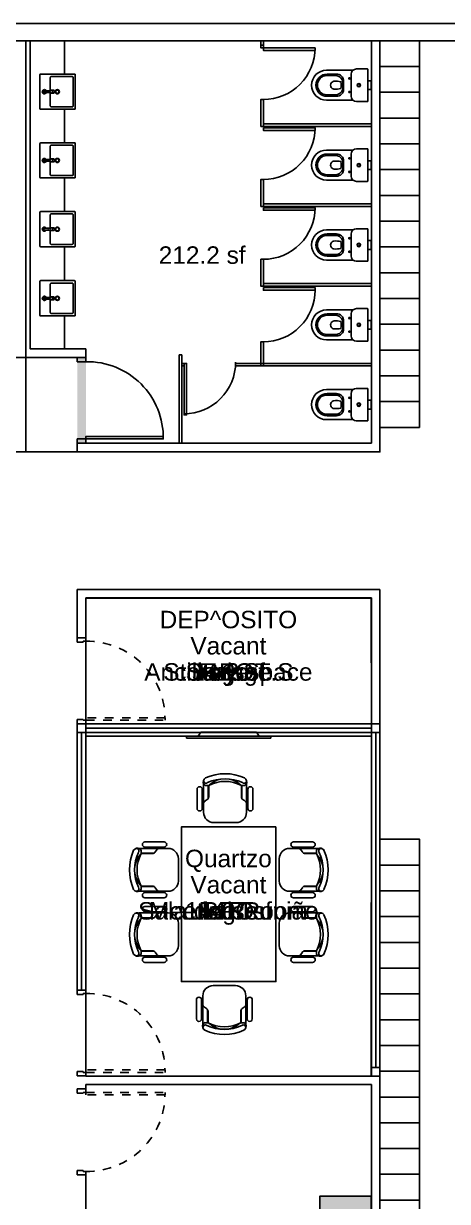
# Model space of a CAD drawing. Header units: metres. Extents: x 249.2 to 324.9, y -97.6 to -23.3.
# Drawn here: x 269.31 to 274.24, y -37.19 to -23.48 of the extents above; entities that cross this region are included whole.
import ezdxf
from ezdxf.enums import TextEntityAlignment as Align

# ---------------------------------------------------------------- set-up
doc = ezdxf.new("R2010")
doc.units = ezdxf.units.M
doc.linetypes.add('ACC BH AltaVila -2PAV$0$HIDDEN2', pattern=[0.1875, 0.125, -0.0625])
doc.linetypes.add('HIDDEN', pattern=[9.525, 6.35, -3.175])
for name, color, linetype in [('ACC BH AltaVila -2PAV$0$252', 7, 'Continuous'), ('ACC BH AltaVila -2PAV$0$DGS', 7, 'Continuous'), ('ACC BH AltaVila -2PAV$0$DPT', 7, 'Continuous'), ('ACC BH AltaVila -2PAV$0$INF', 7, 'Continuous'), ('ACC BH AltaVila -2PAV$0$MBN', 7, 'Continuous'), ('ACC BH AltaVila -2PAV$0$P02', 7, 'Continuous'), ('ACC BH AltaVila -2PAV$0$PLR', 7, 'Continuous'), ('ACC BH AltaVila -2PAV$0$POR', 7, 'Continuous'), ('ACC BH AltaVila -2PAV$0$PRJ', 7, 'ACC BH AltaVila -2PAV$0$HIDDEN2'), ('ACC BH AltaVila -2PAV$0$SAN', 7, 'Continuous'), ('ACC BH AltaVila -2PAV$0$SEPMAR', 7, 'Continuous'), ('CLI-TXT-CAR-FLH-XREF2$0$AA-FLH-CAR', 7, 'Continuous'), ('EC1 Area Polygons', 30, 'Continuous'), ('EC1 Area Square Footages', 7, 'Continuous'), ('EC1 Space Function Descs', 7, 'Continuous'), ('EC1 Space Names', 7, 'Continuous'), ('EC1 Space Numbers', 140, 'Continuous'), ('EC1 Space Polygons', 6, 'Continuous'), ('EC1 Space Square Footages', 7, 'Continuous'), ('EC1 Space Status Descs', 7, 'Continuous'), ('EC1 Space Type Descs', 7, 'Continuous'), ('EC1 Tenant Names', 7, 'Continuous'), ('EC1 UDA Design Capacity', 7, 'Continuous'), ('EC1 UDA Is Secured', 7, 'Continuous'), ('EC1 Zone Polygons', 4, 'Continuous'), ('MBN', 7, 'Continuous')]:
    doc.layers.add(name, color=color, linetype=linetype)
doc.styles.add('EC1 LABELS', font='arial.ttf', dxfattribs={"height": 0.2})

# ---------------------------------------------------------------- blocks, each defined once
blk = doc.blocks.new('ACC BH AltaVila -2PAV$0$X_PORTA80')
at = {"layer": 'ACC BH AltaVila -2PAV$0$POR', "color": 2}
for p, q in [((-95, 15), (-100, 15)), ((-100, 15), (-100, 5)), ((-95, 5), (-95, 15)), ((-5, 15), (-5, 15)), ((0, 15), (-5, 15)), ((-5, 15), (-5, 15)), ((-5, 15), (-5, 15)), ((-5, 5), (-5, 15)), ((0, 15), (0, 5)), ((-100, 5), (-95, 5)), ((0, 5), (-5, 5))]:
    blk.add_line(p, q, dxfattribs=at)
blk.add_lwpolyline([(-5, 15), (-8, 15), (-8, 105), (-5, 105)], close=True, dxfattribs=at)
at = {"layer": 'ACC BH AltaVila -2PAV$0$POR'}
blk.add_arc((-6.5, 16.5), 88.5, 89.029, 180.971, dxfattribs=at)
blk = doc.blocks.new('ACC BH AltaVila -2PAV$0$1197CLNK_p')
for points in [[(0.01, -0.023, 4.626468), (-0.01, -0.023)], [(0.01, -0.003, 1.284477), (-0.01, -0.003)], [(0.01, 0, 1), (-0.01, 0)]]:
    blk.add_lwpolyline(points, format="xyb")
at = {"ltscale": 0.07315}
for points in [[(-0.017, -0.087), (-0.017, -0.081)], [(0.017, -0.087), (0.017, -0.081)]]:
    blk.add_lwpolyline(points, dxfattribs=at)
at = {"ltscale": 0.24791}
for points in [[(-0.017, -0.107), (-0.017, -0.087)], [(0.017, -0.107), (0.017, -0.087)]]:
    blk.add_lwpolyline(points, dxfattribs=at)
for points in [[(-0.01, -0.023), (-0.01, 0)], [(-0.01, -0.023), (-0.01, -0.068)], [(0.01, 0), (0.01, -0.023)], [(0.01, -0.023), (0.01, -0.068)]]:
    blk.add_lwpolyline(points)
for centre, major_axis, ratio, start_param, end_param in [((0, -0.081), (0.017, 0), 0.927346, 0.000029, 3.141622), ((0, -0.081), (0.017, 0), 0.927346, 3.141622, 5.212388), ((0, -0.087), (0.017, 0), 0.927346, 3.141622, 4.477891), ((0, -0.087), (0.017, 0), 0.927346, 3.141592, 5.212388), ((0, -0.087), (0.017, 0), 0.927346, 3.12735, 6.283284), ((0, -0.087), (0.017, 0), 0.927346, 3.12734, 3.141691), ((0, -0.087), (0.017, 0), 0.927346, 3.141691, 4.477838), ((0, -0.107), (0.017, 0), 0.927346, 3.141691, 6.283284), ((0, -0.047), (-0.0103, 0), 0.374607, 3.141593, 6.283185), ((0, -0.081), (0.017, 0), 0.927346, 5.212388, 6.283215), ((0, -0.087), (0.017, 0), 0.927346, 5.212388, 6.283215), ((0, -0.087), (0.017, 0), 0.927346, 0.000098, 0.014206)]:
    blk.add_ellipse(centre, major_axis=major_axis, ratio=ratio, start_param=start_param, end_param=end_param)
blk = doc.blocks.new('ACC BH AltaVila -2PAV$0$A$C7CD049DB')
for p, q in [((-16.6, 12.1), (-1.2, 12.1)), ((16.5, 12.1), (1.2, 12.1))]:
    blk.add_line(p, q)
for points in [[(0, 41.2), (-19.7, 41.2, 0.414214), (-20.6, 40.3), (-20.6, 0.8, 0.413826), (-19.7, 0)], [(-0.5, 41.2), (19.6, 41.2, -0.414214), (20.4, 40.3), (20.4, 20.5), (20.4, 0.8, -0.413826), (19.6, 0)], [(-16.6, 12.1), (-16.6, 12.1, -0.414214), (-17.8, 13.3), (-17.8, 37.6, -0.414214), (-16.6, 38.8), (0, 38.8)], [(16.5, 12.1), (16.5, 12.1, 0.414214), (17.7, 13.3), (17.7, 37.6, 0.414214), (16.5, 38.8), (0, 38.8)]]:
    blk.add_lwpolyline(points, format="xyb")
blk.add_lwpolyline([(19.6, 0), (-19.7, 0)])
for radius in [2.47, 1.97]:
    blk.add_circle((0, 20.3), radius)
at = {"extrusion": (0, 0, -1), "xscale": 100, "yscale": 100, "zscale": -100, "rotation": 180}
blk.add_blockref('ACC BH AltaVila -2PAV$0$1197CLNK_p', (0, 5.1), dxfattribs=at)
blk = doc.blocks.new('ACC BH AltaVila -2PAV$0$CP133_p')
for points in [[(-0.127, -0.194, -0.414213), (-0.189, -0.132), (-0.189, -0.003, -0.414232), (-0.186, 0), (0.186, 0, -0.414195), (0.189, -0.003), (0.189, -0.132, -0.414213), (0.127, -0.194), (-0.127, -0.194)], [(-0.175, -0.171), (-0.175, -0.479, 1), (0.175, -0.479), (0.175, -0.171)]]:
    blk.add_lwpolyline(points, format="xyb")
at = {"ltscale": 0.202982}
blk.add_lwpolyline([(0.051, 0), (0.051, 0.041), (-0.051, 0.041), (-0.051, 0)], dxfattribs=at)
for points in [[(0, -0.083, 1), (0, -0.124, 1)], [(0, -0.088, 1), (0, -0.119, 1)], [(-0.079, -0.206, 1), (-0.079, -0.221, 1)], [(0.079, -0.206, 1), (0.079, -0.221, 1)], [(0.048, -0.281, -0.414214), (0.129, -0.363), (0.129, -0.474, -1), (-0.129, -0.474), (-0.129, -0.363, -0.414214), (-0.048, -0.281)], [(-0.04, -0.313, -0.080388), (0.04, -0.313, -0.078063), (0.046, -0.394, -0.074711), (0.044, -0.403, -0.675472), (-0.044, -0.403, -0.074711), (-0.046, -0.394, -0.078063)]]:
    blk.add_lwpolyline(points, format="xyb", close=True)
at = {"ltscale": 0.30027}
blk.add_lwpolyline([(0.03, -0.292), (-0.03, -0.292, 0.414214), (-0.112, -0.374), (-0.112, -0.474, 1), (0.112, -0.474), (0.112, -0.374, 0.414214)], format="xyb", close=True, dxfattribs=at)
blk = doc.blocks.new('ACC BH AltaVila -2PAV$0$PT 90 BT 10')
at = {"color": 2}
blk.add_lwpolyline([(96.4, -6944.2), (99.4, -6944.2), (99.4, -6945.2), (106.4, -6945.2), (106.4, -6940.2), (96.4, -6940.2), (96.4, -6944.2)], dxfattribs=at)
for points in [[(4.4, -7033.2), (96.4, -7033.2), (96.4, -7036.2), (4.4, -7036.2)], [(96.4, -7036.2), (99.4, -7036.2), (99.4, -7035.2), (106.4, -7035.2), (106.4, -7040.2), (96.4, -7040.2)]]:
    blk.add_lwpolyline(points, close=True, dxfattribs=at)
at = {"color": 1}
blk.add_arc((94.9, -7034.7), 90.5, 89.0283, 180.9717, dxfattribs=at)
blk = doc.blocks.new('ACC BH AltaVila -2PAV$0$TV 42')
at = {"layer": 'ACC BH AltaVila -2PAV$0$INF'}
for p, q in [((-894.1, 473.6), (-796.1, 473.6)), ((-894.1, 473.6), (-796.1, 473.6)), ((-894.1, 471.1), (-894.1, 473.6)), ((-894.1, 471.1), (-796.1, 471.1)), ((-796.1, 471.1), (-894.1, 471.1)), ((-880.6, 473.6), (-877.6, 478)), ((-877.6, 478), (-812.7, 478)), ((-809.7, 473.6), (-812.7, 478)), ((-796.1, 471.1), (-796.1, 473.6))]:
    blk.add_line(p, q, dxfattribs=at)
blk = doc.blocks.new('ACC BH AltaVila -2PAV$0$CAD')
for p, q in [((16.5, 32.5), (38.8, 32.5)), ((21.8, 25), (12, 25)), ((16.5, 26.5), (38.8, 26.5)), ((45.7, 25), (21.8, 25)), ((26.8, 20.8), (25.2, 23.2)), ((43.2, 19.5), (28.2, 19.5)), ((43.2, 19), (30.1, 19)), ((43.2, 22.7), (43.2, 19)), ((0, 13), (0, -13)), ((12, -25), (21.8, -25)), ((16.5, -26.5), (38.8, -26.5)), ((45.7, -25), (21.8, -25)), ((25.2, -23.2), (26.8, -20.8)), ((43.2, -19.5), (28.2, -19.5)), ((30.1, -19), (43.2, -19)), ((43.2, -19), (43.2, -22.7)), ((16.5, -32.5), (38.8, -32.5))]:
    blk.add_line(p, q)
for centre, radius, start, end in [((16.5, 29.5), 3, 90, 270), ((38.8, 29.5), 3, 270, 90), ((12, 13), 12, 90, 180), ((21.8, 21), 4, 33.6901, 90), ((30.1, 23), 4, 213.6901, 270), ((47.2, 20.8), 4.47, 121.9392, 155.6213), ((44.2, 22.4), 0.999, 152.2765, 180), ((44.2, 19.2), 0.999, 180, 208.086), ((47.2, 20.8), 4.47, 204.3787, 219.8839), ((8.1, 0), 39.9, 331.5569, 28.4431), ((24.9, 0), 26.1, 316.4961, 43.5039), ((47.4, 19.7), 5.58, 33.8625, 116.9558), ((47.4, 19.7), 5.58, 107.4075, 116.9558), ((48.7, 22.1), 2.82, 68.9328, 219.9139), ((1.9, 0), 49, 335.57, 24.43), ((1.9, 0), 55, 335.57, 24.43), ((12, -13), 12, 180, 270), ((16.5, -29.5), 3, 90, 270), ((21.8, -21), 4, 270, 326.3099), ((30.1, -23), 4, 90, 146.3099), ((38.8, -29.5), 3, 270, 90), ((47.2, -20.8), 4.47, 140.1161, 155.6213), ((44.2, -19.2), 0.999, 151.914, 180), ((44.2, -22.4), 0.999, 180, 207.7235), ((47.2, -20.8), 4.47, 204.3787, 238.0608), ((47.4, -19.7), 5.58, 243.0442, 326.1375), ((48.7, -22.1), 2.82, 140.0861, 291.0672)]:
    blk.add_arc(centre, radius, start, end)
blk = doc.blocks.new('ACC BH AltaVila -2PAV$0$dajkdajkf')
at = {"layer": 'ACC BH AltaVila -2PAV$0$PLR'}
h = blk.add_hatch(color=256, dxfattribs=at)
h.dxf.hatch_style = 1
h.paths.add_polyline_path([(79892.9, -86655.6), (79952.9, -86655.6), (79952.9, -86595.6), (79892.9, -86595.6)])
blk.add_lwpolyline([(79892.9, -86655.6), (79952.9, -86655.6), (79952.9, -86595.6), (79892.9, -86595.6)], close=True, dxfattribs=at)

msp = doc.modelspace()

# ---------------------------------------------------------------- linework, layer by layer
at = {"layer": 'ACC BH AltaVila -2PAV$0$252'}
for points in [[(273.914, -23.98), (273.454, -23.98), (273.454, -23.68), (273.914, -23.68)], [(273.914, -24.28), (273.454, -24.28), (273.454, -23.98), (273.914, -23.98)], [(273.914, -24.58), (273.454, -24.58), (273.454, -24.28), (273.914, -24.28)], [(273.914, -24.88), (273.454, -24.88), (273.454, -24.58), (273.914, -24.58)], [(273.914, -25.18), (273.454, -25.18), (273.454, -24.88), (273.914, -24.88)], [(273.914, -25.48), (273.454, -25.48), (273.454, -25.18), (273.914, -25.18)], [(273.914, -25.78), (273.454, -25.78), (273.454, -25.48), (273.914, -25.48)], [(273.914, -26.08), (273.454, -26.08), (273.454, -25.78), (273.914, -25.78)], [(273.914, -26.38), (273.454, -26.38), (273.454, -26.08), (273.914, -26.08)], [(273.914, -26.68), (273.454, -26.68), (273.454, -26.38), (273.914, -26.38)], [(273.914, -26.98), (273.454, -26.98), (273.454, -26.68), (273.914, -26.68)], [(273.914, -27.28), (273.454, -27.28), (273.454, -26.98), (273.914, -26.98)], [(273.914, -27.58), (273.454, -27.58), (273.454, -27.28), (273.914, -27.28)], [(273.914, -27.88), (273.454, -27.88), (273.454, -27.58), (273.914, -27.58)], [(273.914, -28.18), (273.454, -28.18), (273.454, -27.88), (273.914, -27.88)], [(273.914, -33.274), (273.454, -33.274), (273.454, -32.974), (273.914, -32.974)], [(273.914, -33.574), (273.454, -33.574), (273.454, -33.274), (273.914, -33.274)], [(273.914, -33.874), (273.454, -33.874), (273.454, -33.574), (273.914, -33.574)], [(273.914, -34.174), (273.454, -34.174), (273.454, -33.874), (273.914, -33.874)], [(273.914, -34.474), (273.454, -34.474), (273.454, -34.174), (273.914, -34.174)], [(273.914, -34.774), (273.454, -34.774), (273.454, -34.474), (273.914, -34.474)], [(273.914, -35.074), (273.454, -35.074), (273.454, -34.774), (273.914, -34.774)], [(273.914, -35.374), (273.454, -35.374), (273.454, -35.074), (273.914, -35.074)], [(273.914, -35.674), (273.454, -35.674), (273.454, -35.374), (273.914, -35.374)], [(273.914, -35.974), (273.454, -35.974), (273.454, -35.674), (273.914, -35.674)], [(273.914, -36.274), (273.454, -36.274), (273.454, -35.974), (273.914, -35.974)], [(273.914, -36.574), (273.454, -36.574), (273.454, -36.274), (273.914, -36.274)], [(273.914, -36.874), (273.454, -36.874), (273.454, -36.574), (273.914, -36.574)], [(273.914, -37.174), (273.454, -37.174), (273.454, -36.874), (273.914, -36.874)], [(273.914, -37.474), (273.454, -37.474), (273.454, -37.174), (273.914, -37.174)]]:
    msp.add_lwpolyline(points, close=True, dxfattribs=at)
msp.add_lwpolyline([(273.454, -47.974), (273.914, -47.974), (273.914, -32.974), (273.454, -32.974)], dxfattribs=at)
at = {"layer": 'ACC BH AltaVila -2PAV$0$DGS'}
for p, q in [((269.384, -27.265), (269.384, -23.68)), ((273.354, -28.365), (273.354, -23.68)), ((273.454, -28.465), (273.454, -23.68)), ((270.034, -27.265), (269.384, -27.265)), ((270.034, -27.365), (270.034, -27.265)), ((270.034, -27.365), (268.634, -27.365)), ((271.119, -27.335), (271.149, -27.335)), ((273.154, -28.365), (269.934, -28.365)), ((269.934, -28.365), (269.934, -28.465)), ((270.239, -28.365), (273.354, -28.365)), ((269.934, -28.465), (273.454, -28.465)), ((273.454, -30.065), (269.934, -30.065)), ((269.934, -30.63), (269.934, -30.065)), ((273.454, -30.065), (273.454, -31.63)), ((270.034, -30.165), (273.354, -30.165)), ((270.034, -30.63), (270.034, -30.165)), ((273.354, -31.63), (273.354, -30.165)), ((270.034, -31.63), (273.354, -31.63)), ((273.354, -31.73), (273.354, -31.63)), ((270.034, -31.73), (272.754, -31.73))]:
    msp.add_line(p, q, dxfattribs=at)
msp.add_lwpolyline([(270.034, -36.84), (270.034, -47.03), (273.354, -47.03), (273.354, -35.83), (270.034, -35.83), (270.034, -35.95)], dxfattribs=at)
at = {"layer": 'ACC BH AltaVila -2PAV$0$DPT'}
for p, q in [((269.934, -31.73), (269.934, -34.769)), ((269.984, -31.73), (269.984, -34.73)), ((270.032, -31.73), (270.034, -34.759)), ((273.354, -35.63), (273.355, -31.73)), ((273.404, -35.63), (273.404, -31.73)), ((273.454, -31.73), (273.454, -35.63))]:
    msp.add_line(p, q, dxfattribs=at)
for points in [[(270.034, -31.63), (269.934, -31.63), (269.934, -31.73), (270.034, -31.73)], [(273.354, -31.73), (273.454, -31.73), (273.454, -31.63), (273.354, -31.63)], [(273.454, -35.63), (273.354, -35.63), (273.354, -35.73), (273.454, -35.73)]]:
    msp.add_lwpolyline(points, close=True, dxfattribs=at)
at = {"layer": 'ACC BH AltaVila -2PAV$0$MBN'}
msp.add_lwpolyline([(272.244, -32.83), (271.144, -32.83), (271.144, -34.63), (272.244, -34.63)], close=True, dxfattribs=at)
at = {"layer": 'ACC BH AltaVila -2PAV$0$P02'}
for p, q in [((266.129, -23.48), (270.404, -23.48)), ((266.129, -23.48), (270.704, -23.48)), ((270.704, -23.48), (275.404, -23.48)), ((270.704, -23.48), (275.552, -23.48)), ((266.129, -23.68), (302.844, -23.68))]:
    msp.add_line(p, q, dxfattribs=at)
at = {"layer": 'ACC BH AltaVila -2PAV$0$SAN'}
for p, q in [((272.099, -24.647), (273.354, -24.647)), ((272.099, -24.677), (273.354, -24.677)), ((272.099, -25.577), (273.354, -25.577)), ((272.099, -25.607), (273.354, -25.607)), ((272.099, -26.507), (273.354, -26.507)), ((272.099, -26.537), (273.354, -26.537)), ((271.119, -27.335), (271.119, -28.365)), ((271.149, -27.335), (271.119, -27.335)), ((271.149, -27.335), (271.149, -28.365)), ((271.175, -27.435), (271.149, -27.435)), ((271.175, -27.465), (271.149, -27.465)), ((271.775, -27.435), (273.354, -27.435)), ((271.775, -27.465), (273.354, -27.465))]:
    msp.add_line(p, q, dxfattribs=at)
for points in [[(269.784, -26.883), (269.784, -27.265), (269.384, -27.265), (269.384, -23.68), (269.784, -23.68), (269.784, -24.068)], [(269.784, -24.478), (269.784, -24.868)], [(269.784, -25.277), (269.784, -25.668)], [(269.784, -26.08), (269.784, -26.47)]]:
    msp.add_lwpolyline(points, dxfattribs=at)
for points in [[(272.099, -23.68), (272.099, -23.732), (272.069, -23.732), (272.069, -23.68)], [(272.099, -23.763), (272.069, -23.763), (272.069, -23.732), (272.099, -23.732)], [(272.099, -23.763), (272.699, -23.763), (272.699, -23.793), (272.099, -23.793)], [(272.099, -24.363), (272.099, -24.677), (272.069, -24.677), (272.069, -24.363)], [(272.099, -24.693), (272.699, -24.693), (272.699, -24.723), (272.099, -24.723)], [(272.099, -25.293), (272.099, -25.607), (272.069, -25.607), (272.069, -25.293)], [(272.099, -25.623), (272.699, -25.623), (272.699, -25.653), (272.099, -25.653)], [(272.099, -26.223), (272.099, -26.537), (272.069, -26.537), (272.069, -26.223)], [(272.099, -26.553), (272.699, -26.553), (272.699, -26.583), (272.099, -26.583)], [(272.099, -27.183), (272.099, -27.465), (272.069, -27.465), (272.07, -27.183)], [(271.175, -27.435), (271.175, -28.035), (271.205, -28.035), (271.205, -27.435)]]:
    msp.add_lwpolyline(points, close=True, dxfattribs=at)
for centre in [(272.099, -23.763), (272.099, -24.693), (272.099, -25.623), (272.099, -26.583), (271.175, -27.421)]:
    msp.add_arc(centre, 0.6, 269.9631, 0.0369, dxfattribs=at)
at = {"layer": 'ACC BH AltaVila -2PAV$0$SEPMAR'}
msp.add_solid([(269.934, -27.365), (270.034, -27.365), (269.934, -28.365), (270.034, -28.365)], dxfattribs=at)
at = {"layer": 'CLI-TXT-CAR-FLH-XREF2$0$AA-FLH-CAR'}
msp.add_line((270.034, -35.73), (273.454, -35.73), dxfattribs=at)
at = {"layer": 'EC1 Area Polygons'}
for points in [[(297.854, -57.329), (288.079, -57.329), (288.079, -77.484), (292.953, -77.484), (292.953, -87.49), (293.153, -87.49), (293.153, -97.43), (287.253, -97.43), (258.893, -97.43), (253.154, -97.43), (253.154, -76.77), (253.154, -52.44), (253.154, -51.345), (252.954, -51.345), (252.954, -45.805), (250.604, -45.805), (250.604, -37.19), (250.604, -33.99), (250.604, -33.99), (253.154, -33.99), (253.154, -23.48), (266.128, -23.48), (266.128, -23.679), (302.843, -23.679)], [(253.154, -97.43), (253.154, -51.345), (252.954, -51.345), (252.954, -45.805), (250.604, -45.805), (250.604, -37.229), (250.604, -33.99), (253.154, -33.99), (253.154, -23.48), (253.154, -23.48), (266.128, -23.48), (266.128, -23.679), (302.843, -23.679)]]:
    msp.add_lwpolyline(points, dxfattribs=at)
for points in [[(266.128, -23.679), (269.334, -23.679), (269.335, -28.465), (266.128, -28.465), (266.128, -23.679)], [(269.334, -23.679), (273.453, -23.679), (273.453, -28.465), (269.335, -28.465), (269.334, -23.679)]]:
    msp.add_lwpolyline(points, close=True, dxfattribs=at)
at = {"layer": 'EC1 Space Polygons'}
for points in [[(270.032, -31.681), (273.355, -31.681), (273.353, -30.166), (270.035, -30.166), (270.032, -31.681)], [(270.035, -31.681), (273.355, -31.681), (273.353, -35.73), (270.035, -35.73), (270.035, -31.681)]]:
    msp.add_lwpolyline(points, close=True, dxfattribs=at)
at = {"layer": 'EC1 Zone Polygons'}
msp.add_lwpolyline([(302.843, -23.679), (273.453, -23.679), (273.453, -28.465), (266.128, -28.465), (266.128, -30.066), (268.053, -30.066), (268.053, -35.729), (263.298, -35.729), (263.303, -30.066), (266.128, -30.066), (266.128, -28.465), (266.128, -23.48), (253.154, -23.48), (253.154, -37.19), (253.154, -37.229)], dxfattribs=at)
at = {"layer": 'MBN', "linetype": 'HIDDEN'}
for p, q in [((273.355, -31.73), (270.032, -31.73)), ((270.032, -31.73), (270.032, -31.774)), ((270.032, -31.774), (273.355, -31.774)), ((273.355, -31.774), (273.355, -31.73))]:
    msp.add_line(p, q, dxfattribs=at)

# ---------------------------------------------------------------- block references
at = {"layer": 'ACC BH AltaVila -2PAV$0$INF', "color": 252, "xscale": -0.01, "yscale": 0.01, "zscale": 0.01}
msp.add_blockref('ACC BH AltaVila -2PAV$0$TV 42', (263.242, -36.509), dxfattribs=at)
at = {"layer": 'ACC BH AltaVila -2PAV$0$MBN', "yscale": 0.01, "zscale": 0.01}
for p, xscale, rotation in [((271.652, -32.78), -0.01, 270), ((271.109, -33.33), 0.01, 180), ((272.283, -33.33), -0.01, 180), ((271.109, -34.082), 0.01, 180), ((272.283, -34.082), -0.01, 180), ((271.644, -34.677), 0.01, 270)]:
    msp.add_blockref('ACC BH AltaVila -2PAV$0$CAD', p, dxfattribs=dict(at, xscale=xscale, rotation=rotation))
at = {"layer": 'ACC BH AltaVila -2PAV$0$PLR', "xscale": 0.01, "yscale": 0.01, "zscale": 0.01}
msp.add_blockref('ACC BH AltaVila -2PAV$0$dajkdajkf', (-526.176, 828.827), dxfattribs=at)
at = {"layer": 'ACC BH AltaVila -2PAV$0$POR', "extrusion": (0, 0, -1), "xscale": -0.01, "yscale": 0.01, "zscale": -0.01, "rotation": 90}
msp.add_blockref('ACC BH AltaVila -2PAV$0$X_PORTA80', (-269.884, -28.365), dxfattribs=at)
at = {"layer": 'ACC BH AltaVila -2PAV$0$PRJ', "xscale": -0.01, "yscale": 0.01, "zscale": 0.01}
for p in [(270.998, 38.773), (270.998, 34.673)]:
    msp.add_blockref('ACC BH AltaVila -2PAV$0$PT 90 BT 10', p, dxfattribs=at)
at = {"layer": 'ACC BH AltaVila -2PAV$0$PRJ', "xscale": 0.01, "yscale": 0.01, "zscale": 0.01, "rotation": 180}
msp.add_blockref('ACC BH AltaVila -2PAV$0$PT 90 BT 10', (270.998, -106.282), dxfattribs=at)
at = {"layer": 'ACC BH AltaVila -2PAV$0$SAN', "extrusion": (0, 0, -1), "xscale": -0.01, "yscale": 0.01, "zscale": -0.01, "rotation": 90}
for p in [(-269.499, -24.273), (-269.499, -25.073), (-269.499, -25.873), (-269.499, -26.678)]:
    msp.add_blockref('ACC BH AltaVila -2PAV$0$A$C7CD049DB', p, dxfattribs=at)
at = {"layer": 'ACC BH AltaVila -2PAV$0$SAN', "xscale": -1, "rotation": 270}
for p in [(273.312, -24.197), (273.312, -25.127), (273.312, -26.057), (273.312, -26.987), (273.312, -27.915)]:
    msp.add_blockref('ACC BH AltaVila -2PAV$0$CP133_p', p, dxfattribs=at)

# ---------------------------------------------------------------- texts
at = {"layer": 'EC1 Area Square Footages', "style": 'EC1 LABELS'}
msp.add_text('212.2 sf', height=0.2032, dxfattribs=at).set_placement((271.386, -26.276), align=Align.CENTER)
at = {"layer": 'EC1 Space Function Descs', "style": 'EC1 LABELS'}
for s, p in [('Ancillary Space', (271.691, -31.128)), ('Meeting Room', (271.691, -33.909))]:
    msp.add_text(s, height=0.2032, dxfattribs=at).set_placement(p, align=Align.CENTER)
at = {"layer": 'EC1 Space Names', "style": 'EC1 LABELS'}
for s, p in [('Storage T.S', (271.691, -31.128)), ('Sala de Reunião', (271.691, -33.909))]:
    msp.add_text(s, height=0.2032, dxfattribs=at).set_placement(p, align=Align.CENTER)
at = {"layer": 'EC1 Space Numbers', "style": 'EC1 LABELS'}
for s, p in [('DEP^OSITO', (271.691, -30.518)), ('Quartzo', (271.691, -33.299))]:
    msp.add_text(s, height=0.2032, dxfattribs=at).set_placement(p, align=Align.CENTER)
at = {"layer": 'EC1 Space Square Footages', "style": 'EC1 LABELS'}
for s, p in [('54.2 sf', (271.691, -31.128)), ('144.7 sf', (271.691, -33.909))]:
    msp.add_text(s, height=0.2032, dxfattribs=at).set_placement(p, align=Align.CENTER)
at = {"layer": 'EC1 Space Status Descs', "style": 'EC1 LABELS'}
for p in [(271.691, -30.823), (271.691, -33.604)]:
    msp.add_text('Vacant', height=0.2032, dxfattribs=at).set_placement(p, align=Align.CENTER)
at = {"layer": 'EC1 Space Type Descs', "style": 'EC1 LABELS'}
for s, p in [('Storage', (271.691, -31.128)), ('Meeting Room', (271.691, -33.909))]:
    msp.add_text(s, height=0.2032, dxfattribs=at).set_placement(p, align=Align.CENTER)
at = {"layer": 'EC1 Tenant Names', "style": 'EC1 LABELS'}
for p in [(271.691, -31.128), (271.691, -33.909)]:
    msp.add_text('BPO', height=0.2032, dxfattribs=at).set_placement(p, align=Align.CENTER)
at = {"layer": 'EC1 UDA Design Capacity', "style": 'EC1 LABELS'}
for s, p in [('1', (271.691, -31.128)), ('0', (271.691, -33.909))]:
    msp.add_text(s, height=0.203, dxfattribs=at).set_placement(p, align=Align.CENTER)
at = {"layer": 'EC1 UDA Is Secured', "style": 'EC1 LABELS'}
for p in [(271.691, -31.128), (271.691, -33.909)]:
    msp.add_text('False', height=0.2032, dxfattribs=at).set_placement(p, align=Align.CENTER)

doc.saveas('drawing.dxf')
